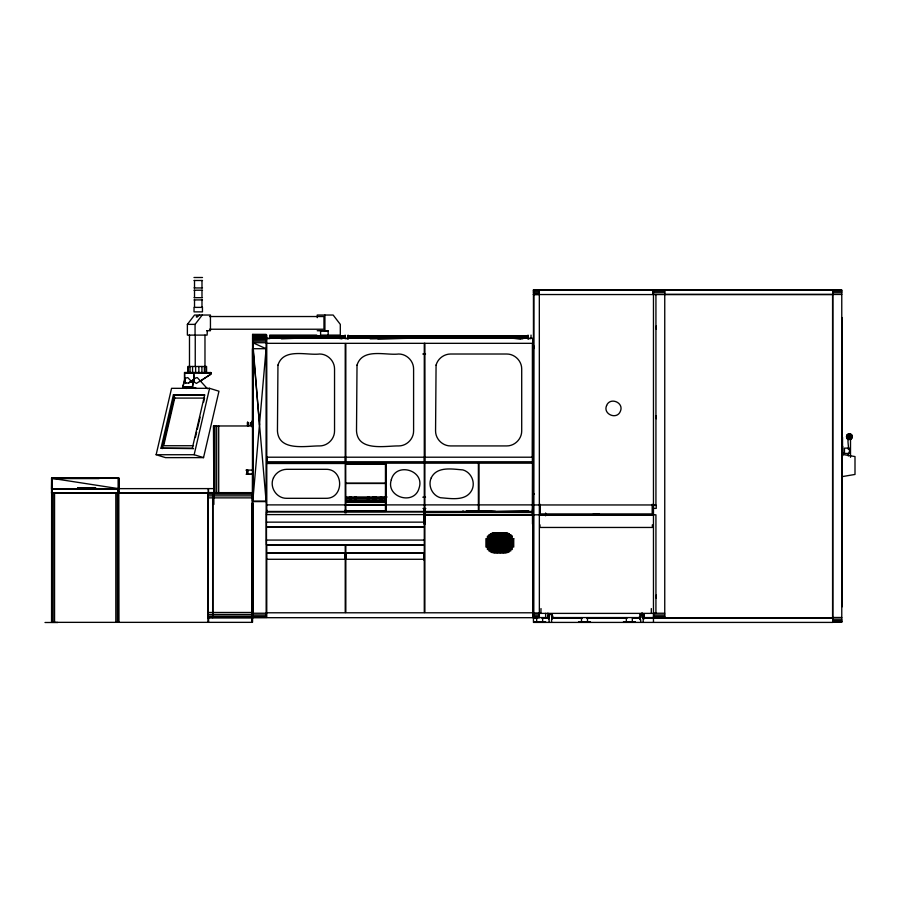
<?xml version="1.0" encoding="UTF-8"?>
<svg xmlns="http://www.w3.org/2000/svg" width="900" height="900" viewBox="0 0 900 900"><rect width="100%" height="100%" fill="white"/><g stroke="black" fill="none" stroke-linecap="round" stroke-linejoin="round"><path stroke-width="1.35" d="M246.96 472.185C247.252 468.405 246.78 476.595 247.016 470.723M252.416 539.404L252.405 622.35L51.559 622.35L51.637 478.147L118.811 478.282L118.89 622.35M252.416 549.866L252.405 622.35L252.416 503.021M252.596 425.632L252.562 501.142L266.096 501.142L266.096 334.395L252.562 334.395L252.562 501.176L253.013 348.705L266.096 501.142M252.562 422.156L252.787 342.72L266.096 348.705L252.799 501.142L252.787 342.72L259.515 424.924M266.096 348.705L252.562 348.705L252.945 501.142M253.013 348.705L252.754 422.156L252.787 334.395L252.787 501.142M317.689 336.218L269.707 335.835L288.574 336.049L288.574 337.793L269.707 336.803L335.745 336.713L345.173 335.902L269.775 335.846L269.707 337.838L345.173 337.961M315.709 335.891L316.744 336.15L296.089 336.15M348.019 339.199L348.019 337.736L438.064 336.713M539.325 289.98L539.359 617.715L533.385 617.715M118.811 488.88L118.665 478.136L51.637 478.147L51.559 488.88M551.801 618.615L551.543 614.43L548.944 614.52L548.865 619.133L548.483 618.097M643.421 618.615C641.633 601.121 639.079 631.406 640.17 614.137L643.748 614.137L643.748 619.144L643.421 618.097M316.744 336.082L316.744 335.093L269.775 335.093L269.775 338.625L266.794 338.625M548.483 618.615L549.146 614.137L548.55 614.734M640.091 618.986L640.766 614.137L640.17 614.734M643.433 618.941L643.455 614.734M643.421 618.986L643.455 618.03M247.489 472.815L247.455 471.375M350.381 500.4L349.819 501.3M51.863 489.195L52.155 488.599L52.155 493.076M248.265 423.776L248.366 423.034M199.71 381.555L210.769 374.186L210.634 372.476M193.792 372.476L194.141 381.926L196.38 383.423L210.96 374.186L211.286 373.219L210.96 372.566L184.477 372.476L184.477 380.441L185.771 383.029L188.55 383.029L194.085 379.339M548.483 618.986L547.909 613.091M247.579 424.395L247.579 425.925M462.623 511.088L463.14 512.359L463.669 511.088M528.829 511.088L528.3 512.359L527.895 510.761L495.72 511.537L466.267 510.75M532.789 356.152L532.316 514.395M51.637 489.195L52.155 488.599L51.559 489.195L118.811 489.195L118.215 488.599L118.406 493.223M156.139 454.736L171.562 388.327L209.565 388.316L218.959 391.219L203.535 457.627L165.532 457.639L156.139 454.736L194.153 454.725L203.535 457.627M161.01 448.234L173.407 394.819L204.705 394.819L192.308 448.223L161.01 448.234L193.556 448.616L192.308 448.223M162.259 448.627L174.656 395.213L204.604 395.201M203.591 402.176L204.547 398.093L174.735 398.093L163.676 445.736L193.477 445.725M186.345 388.519L182.599 387.36L185.051 378.326M186.739 388.192L182.869 387L185.231 378.326L187.74 377.55L193.421 383.535M182.869 387L192.184 387L194.558 378.326L197.246 377.55L207.439 388.744M182.599 387.36L192.285 387.36L194.558 378.326M195.379 437.558L196.639 432.113M197.28 429.39L200.115 417.15M194.153 454.725L209.565 388.316M532.429 512.134L425.104 511.909M547.808 616.534L548.674 614.385M551.801 618.806L551.835 614.734M848.104 434.07L848.644 439.447L847.159 438.683L846.405 436.702L847.159 434.734L849.398 433.822L851.636 434.734L852.39 436.702L850.691 439.346L850.117 439.447L850.691 434.07M850.691 439.346L851.985 437.76L851.636 436.849L849.398 435.938L847.159 436.849L846.81 437.76L848.104 439.065M247.669 425.036L247.523 422.516M846.81 437.76L846.81 435.645L847.901 434.88L850.894 434.88L851.985 435.645L850.117 439.447M552.139 618.03L552.127 615.004M548.561 615.004L548.55 618.03M247.523 425.284L247.523 422.077M247.185 471.386L246.971 473.355L246.814 471.308M848.644 433.957L848.104 435.409M850.646 438.041L848.104 438.007L848.104 439.346L849.398 439.594M848.273 449.269C849.364 447.795 845.73 434.97 850.511 438.559L850.511 457.301M850.511 438.559L849.96 439.245M247.579 423.686L247.669 422.426M848.644 439.447L849.398 433.822M196.594 315.832L196.38 317.002L197.044 317.126L199.631 315.034M551.824 619.133L552.881 616.534L552.015 614.385M463.669 511.83L462.623 511.83M528.829 511.83L495.72 512.359M848.644 437.625L849.398 435.938M51.964 478.282L54.551 478.282M52.087 489.06L51.964 622.35M51.863 489.341L51.559 493.223L208.328 493.223M118.519 489.195L118.215 488.599L118.89 493.099M345.848 511.459L345.701 463.039L385.605 463.343M385.459 463.343L385.459 511.459M651.308 612.821L651.308 608.569M541.001 608.569L540.934 612.754M533.565 345.499L533.678 345.656M207.349 330.728L207.09 335.104L187.38 335.104L187.38 324.371L194.535 315.034L210.442 315.034L210.442 330.728L206.595 330.728M195.064 335.104L195.064 324.371L202.219 315.034M551.993 618.986L552.139 614.137L548.55 614.137M213.84 488.599L51.604 488.678L51.705 478.136M252.112 421.92L252.562 421.256M252.562 426.814L252.562 426.15M51.559 478.282L118.665 478.136L51.559 478.282L118.766 488.678L118.665 478.136M211.196 372.848L205.942 372.96M643.421 619.144L644.332 617.535L644.153 615.094M850.837 438.559L851.985 437.76M193.894 379.339L188.55 383.029M533.903 290.194L533.678 617.715M847.159 434.734L848.104 434.351M850.646 439.065L851.636 438.683M643.961 617.715L832.579 617.715L832.579 294.604L533.385 294.536L539.359 292.748L533.385 292.748M315.45 335.891L307.44 336.049L317.689 335.812M316.744 335.801L317.689 335.902M842.299 476.595L855 474.446L855 456.559L842.299 454.41M329.929 336.15L316.879 336.049L318.994 335.824M212.659 493.031L51.559 493.076L51.863 478.586L99.067 478.586M339.559 335.835L345.173 335.88L335.745 336.049L335.745 337.793L345.173 336.971L335.745 336.713M321.12 335.925L316.879 336.026L319.005 336.285M316.879 336.026L320.647 335.835M345.848 463.106L385.605 463.039M281.407 338.85L307.44 337.793M247.196 470.272L246.127 470.16M339.559 335.959L344.43 336.229M335.43 336.15L343.688 335.936L269.707 335.835M339.716 335.936L343.688 335.835M345.173 335.902L335.745 336.049L345.173 336.285M377.831 338.85L438.064 337.781L370.181 338.85M59.029 493.076L51.637 493.099L53.134 493.076L53.055 622.35M533.385 294.536L539.359 294.457M51.637 493.099L54.551 493.076L54.551 622.35M425.104 512.426L532.485 512.179L425.104 512.325M84.442 487.845L77.715 487.991L95.647 487.991L88.92 487.845M118.89 493.223L208.328 493.099M598.961 514.204L593.37 514.226M193.984 277.504L202.5 277.504M193.984 280.485L202.5 280.485M193.984 287.955L202.5 287.955M533.452 289.946L832.804 289.924L832.804 622.406L533.452 622.418L533.452 289.946L841.77 289.98L841.77 622.204L832.579 622.058M193.984 290.205L202.5 290.205M533.385 290.317L539.438 289.98M653.467 290.317L664.751 290.317M832.804 290.317L841.77 290.317M533.385 291.285L539.359 291.285M653.467 291.285L664.751 291.285M832.804 291.285L841.77 291.285M653.467 292.748L664.751 292.748M832.804 292.748L841.77 292.748M664.751 294.379L832.804 294.379M832.804 294.457L841.77 294.457M194.029 297.675L202.455 297.675M194.029 299.914L202.455 299.914M209.486 316.53L323.966 316.53L323.966 329.231L209.486 329.231M187.38 324.371L195.064 324.371M317.239 330.728L328.016 330.728L328.286 335.104M320.332 330.728L328.286 331.076M252.787 334.62L266.096 334.642M252.562 334.822L266.096 334.868M252.787 335.363L266.096 335.363M252.787 335.588L266.096 335.588M348.019 335.846L528.109 335.846M348.019 336.06L528.109 336.06M252.787 336.566L266.096 336.566M252.787 336.791L266.096 336.791M348.019 336.679L528.109 336.679M348.019 337.736L528.109 337.736L505.598 336.713M252.562 338.243L266.096 338.243M266.76 338.276L532.789 338.276L532.789 342.731M252.787 338.468L266.096 338.468M252.787 338.647L266.096 338.647M528.03 338.625L531.023 338.625L531.023 335.093M266.096 338.85L252.562 338.951M252.787 339.817L266.096 339.66M252.787 341.213L266.096 341.134M252.562 342.72L266.096 342.72M533.452 347.287L533.565 346.084L533.678 348.784M422.786 354.015L425.543 354.015M185.771 383.029L184.669 380.441L184.669 372.848L193.612 372.848L193.95 381.926M211.095 373.219L184.669 372.848M250.92 422.764L252.112 422.764M250.92 424.035L252.112 424.035M251.921 425.97L213.48 425.97L213.885 504.439M841.77 437.332L842.524 437.332L842.524 456.019L841.77 456.019M842.974 452.858L844.459 452.858M266.76 457.211L345.229 457.211L345.229 343.327L266.76 343.327L266.794 511.459L345.251 511.459L345.229 463.489L266.76 463.489M424.879 457.211L532.564 457.211L532.564 462.454L425.104 462.454L424.879 343.327M266.985 461.993L345.004 461.993M346.05 461.993L424.058 461.993M424.957 461.993L532.564 461.993M532.789 463.039L478.98 463.039L478.98 511.459L532.789 511.459M345.701 463.635L385.605 463.635M345.848 463.882L385.459 463.882M345.848 464.119L385.459 464.119M247.433 470.093L252.562 470.093M246.893 470.171L246.33 470.093L247.196 470.16M246.127 474.21L247.196 473.771M345.848 483.221L385.459 483.221M345.848 483.48L385.459 483.48M51.637 488.891L118.733 488.891M212.659 492.626L208.013 492.626L207.877 617.715L212.659 617.715L212.659 492.626L207.877 492.637M252.27 617.715L212.906 617.715L212.906 492.626L213.885 492.626M212.906 492.637L252.27 492.637L252.27 622.35M212.906 493.031L252.27 493.031M533.61 493.673L534.352 493.673M533.61 493.897L534.352 493.897M207.877 494.168L212.659 494.168M212.906 494.168L252.27 494.168M207.877 495.866L212.659 495.866M212.906 495.866L252.27 495.866M345.848 497.115L385.459 497.115M349.819 497.261L351.011 497.261M422.786 497.183L425.543 497.183M345.848 497.531L385.459 497.531M207.877 497.869L212.659 497.869M212.906 497.869L252.27 497.869M345.848 497.846L385.459 497.846M345.848 498.026L385.459 498.015M345.848 498.173L385.459 498.173M349.819 498.274L351.011 498.274M345.848 498.488L385.459 498.488M349.819 498.679L351.011 498.679M345.848 498.904L385.459 498.904M349.819 499.05L351.011 499.05M354.892 499.05L356.085 499.05M367.594 499.05L368.798 499.05M372.983 499.05L374.175 499.05M375.075 499.05L376.267 499.05M380.452 499.05L381.645 499.05M349.819 499.5L351.011 499.5M354.892 499.5L356.085 499.5M367.594 499.5L368.798 499.5M372.983 499.5L374.175 499.5M375.075 499.5L376.267 499.5M380.452 499.5L381.645 499.5M349.819 499.95L351.011 499.95M354.892 499.95L356.085 499.95M367.594 499.95L368.798 499.95M372.983 499.95L374.175 499.95M375.075 499.95L376.267 499.95M380.452 499.95L381.645 499.95M345.848 500.546L385.459 500.546M355.522 500.4L356.085 500.85M367.594 500.85L368.798 500.85M372.983 500.85L374.175 500.85M375.075 500.85L376.267 500.85M380.452 500.85L381.645 500.85M345.848 501.075L385.459 501.075M367.594 501.3L368.798 501.3M372.983 501.3L374.175 501.3M375.075 501.3L376.267 501.3M380.452 501.3L381.645 501.3M345.848 501.457L385.459 501.593L345.848 501.671M345.848 501.896L385.459 501.896M345.848 502.189L385.605 502.346M345.701 504.585L385.605 504.585M345.701 504.731L385.605 504.731M266.76 504.889L345.229 504.889M345.701 504.866L385.605 504.934M386.179 504.889L424.282 504.889M424.879 504.889L478.384 504.889M478.98 504.889L532.789 504.889M533.385 504.956L655.931 504.956L655.931 294.536M423 508.466L425.812 508.466M345.701 510.863L385.605 510.863M345.701 511.166L385.605 511.166M345.701 511.38L385.605 511.38M345.701 511.459L385.605 511.459M425.104 512.134L532.485 512.134M425.104 512.505L532.485 512.505M593.393 514.035L598.961 514.102M266.468 514.597L424.282 514.597M533.385 514.822L655.931 514.822L655.931 613.384L533.385 613.384M539.955 515.115L652.342 515.115M266.468 522.146L424.282 522.146M424.282 526.849L266.468 526.849L266.468 511.909L424.282 511.909L424.282 612.788L345.825 612.788L345.825 545.231L424.282 545.231M424.282 527.299L266.468 527.299L266.468 544.793L424.282 544.793M266.468 540.079L424.282 540.079M345.229 552.712L266.76 552.712L266.76 545.231L345.229 545.231L345.229 612.788L266.76 612.788L266.76 559.283L345.229 559.283M345.825 552.712L424.282 552.712M345.825 559.283L424.282 559.283M207.877 612.484L212.659 612.484M212.906 612.484L252.27 612.484M252.562 613.238L266.164 613.238M533.385 613.238L539.359 613.238M653.467 613.238L664.751 613.238M207.877 614.486L212.659 614.486M212.906 614.486L252.27 614.486M252.562 614.947L266.164 614.947M533.385 614.947L539.359 614.947M653.467 614.947L664.751 614.947M207.877 616.185L212.659 616.185M212.906 616.185L252.27 616.185M252.562 616.41L266.164 616.41M533.385 616.41L539.359 616.41M653.467 616.41L664.751 616.41M208.013 617.186L212.659 617.186M212.906 617.186L251.82 617.186M207.877 617.321L212.659 617.321M212.906 617.321L252.27 617.321M252.562 617.377L266.164 617.377M533.385 617.377L539.359 617.377M653.467 617.377L664.751 617.377M832.804 617.49L841.77 617.49M208.013 617.591L212.659 617.591M212.906 617.591L251.82 617.591L251.82 503.449M533.678 617.569L548.438 617.569M552.6 617.569L640.834 617.569M643.635 617.569L665.798 617.569M541.856 617.715L548.842 617.715M551.644 617.715L582.413 617.715M586.609 617.715L627.176 617.715M632.779 617.715L639.765 617.715M533.452 617.94L536.254 617.962M541.856 617.94L548.842 617.962M551.644 617.962L582.413 617.94M586.609 617.962L627.176 617.94M632.779 617.94L639.765 617.962M640.462 618.03L639.72 616.534M642.566 617.94L832.804 617.94M832.804 619.211L841.77 619.211M832.804 620.663L841.77 620.663M832.804 621.641L841.77 621.641M832.804 621.979L841.77 621.866M45 622.496L57.814 622.496M478.8 512.235L532.485 512.325M425.104 514.89L532.485 515.048M290.554 336.15L269.707 336.127L288.574 336.713M118.665 478.204L115.819 478.282M468.731 510.761L495.72 511.537L469.924 510.761M522.81 338.861L505.598 337.781L520.796 338.873M384.469 496.676L387.056 497.014M335.745 337.793L341.944 338.873M849.398 439.346L848.273 438.559M192.184 387L196.054 388.192M192.285 387.36L196.031 388.519M173.407 394.819L174.656 395.213M174.735 398.093L175.354 398.295M248.018 470.284L248.018 470.891M851.636 434.734L850.14 433.957M847.159 438.683L848.104 439.346M95.625 487.991L77.861 487.991M191.43 381.454L193.23 383.535M118.282 478.136L118.406 622.35M848.104 438.007L846.81 435.645M643.702 614.486L643.151 614.137L643.748 614.734M552.082 614.486L551.543 614.137L552.139 614.734M640.17 618.548L639.416 616.534M117.248 493.076L117.315 622.35M841.961 596.903L842.299 606.735L842.299 452.317M252.562 348.705L252.596 421.436M849.454 448.774L849.454 452.801M848.273 453.285L848.273 455.963M842.67 446.332L842.67 455.231M842.299 317.554L842.299 448.099M664.751 289.98L664.751 617.94M656.235 326.07L656.235 329.051M656.235 415.733L656.235 418.725M656.235 595.08L656.235 598.061M653.467 289.924L653.467 617.715M653.467 617.94L653.467 622.406M652.939 290.002L652.939 294.457M652.342 524.824L652.342 527.456L539.955 527.456L539.955 524.824M652.196 504.27L652.196 513.923L540.113 513.923L540.113 504.27M643.196 615.173L643.196 617.141M643.196 619.729L643.196 622.058M640.721 615.173L640.721 617.141M640.721 619.729L640.721 622.058M632.317 617.569L632.317 622.058M626.344 617.569L626.344 622.058M587.486 617.569L587.486 622.058M581.501 617.569L581.501 622.058M551.587 615.173L551.587 617.141M551.587 619.729L551.587 622.058M549.113 615.173L549.113 617.141M549.113 619.729L549.113 622.058M545.636 513L545.636 515.801M545.636 613.361L545.636 617.569M542.644 617.569L542.644 622.058M539.809 504.923L539.809 514.733M536.67 617.569L536.67 622.058M532.789 349.909L532.789 343.327L345.825 343.327L345.825 457.211L424.282 457.211L424.282 343.327M532.789 613.238L532.789 617.692L266.76 617.692L266.76 613.238M532.485 508.905L532.485 524.07M532.395 343.327L532.395 457.211M528.03 335.093L528.109 339.199M483.086 336.06L483.086 337.781M425.104 508.905L425.104 524.07M424.058 457.211L424.058 462.454L346.05 462.454L346.05 457.211M424.058 508.905L424.058 524.07M424.058 560.329L424.058 553.309L345.892 553.309L345.892 558.923M381.645 501.593L381.645 496.811L380.452 496.811L380.452 501.593M376.267 501.593L376.267 496.811L375.075 496.811L375.075 501.593M374.175 501.593L374.175 496.811L372.983 496.811L372.983 501.593M368.798 501.593L368.798 496.811L367.594 496.811L367.594 501.593M356.085 501.593L356.085 496.811L354.892 496.811L354.892 501.593M351.011 501.593L351.011 496.811L349.819 496.811L349.819 501.593M348.098 335.093L348.098 338.625L345.105 338.625L345.105 335.093M346.05 510.244L346.05 512.955M345.004 457.211L345.004 462.454L266.985 462.454L266.985 457.211M345.004 510.244L345.004 512.955M345.004 558.923L345.004 553.309L266.839 553.309L266.839 558.923M324.923 315.034L324.923 330.728M320.603 331.076L320.603 335.104L340.301 335.104L340.301 324.371L333.146 315.034L317.239 315.034L317.239 317.655M266.985 510.244L266.985 512.955M266.794 335.093L266.76 342.731M253.237 421.043L253.237 427.016M253.013 502.999L253.013 617.715M252.416 422.989L252.416 424.946M252.112 421.043L252.112 427.016M250.92 422.55L250.92 425.52M248.614 422.46L248.614 425.599M248.456 423.9L248.456 426.037M247.781 471.251L247.781 473.197M218.711 425.97L218.711 493.223M216.709 425.97L216.709 493.223M215.021 425.97L215.021 493.223M213.885 425.97L213.885 493.223M208.485 488.599L208.485 493.076M208.328 488.599L208.328 622.35M206.572 372.476L206.572 366.491L187.886 366.491L187.886 372.476M206.01 366.491L206.01 372.476M204.975 335.104L204.975 366.491M204.39 366.491L204.39 372.476M201.982 280.485L201.982 287.955M201.982 290.205L201.982 297.675M201.982 299.914L201.982 307.384M201.904 366.491L201.904 372.476M198.855 366.491L198.855 372.476M195.615 366.491L195.615 372.476M195.244 335.104L195.244 366.491M194.513 280.485L194.513 287.955M194.513 290.205L194.513 297.675M194.513 299.914L194.513 307.384M192.566 366.491L192.566 372.476M190.08 366.491L190.08 372.476M189.484 335.104L189.484 366.491M188.46 366.491L188.46 372.476M118.519 478.586L118.519 493.076M115.819 493.076L115.819 622.35M208.463 616.725L208.463 622.35L208.463 616.736M277.954 365.096L277.447 430.976C278.685 451.822 306.281 445.781 319.59 445.928C327.589 445.973 334.586 438.975 334.541 430.976L334.541 368.955C334.586 360.956 327.589 353.959 319.59 354.015C306.574 355.624 283.545 347.591 277.954 365.096M357.019 365.096L356.512 430.976C357.739 451.822 385.346 445.781 398.655 445.928C406.654 445.973 413.651 438.975 413.595 430.976L413.595 368.955C413.651 360.956 406.654 353.959 398.655 354.015C385.639 355.624 362.599 347.591 357.019 365.096M436.072 365.096L435.566 430.976C435.521 438.975 442.519 445.973 450.517 445.928L506.767 445.928C514.766 445.973 521.764 438.975 521.707 430.976L521.707 368.955C521.764 360.956 514.766 353.959 506.767 354.015L450.517 354.015C443.902 354.049 437.827 358.718 436.072 365.096M391.32 479.723C385.436 497.396 414.54 505.935 419.141 487.901C425.025 470.228 395.921 461.689 391.32 479.723M849.825 450.787L849.127 453.521L844.459 453.397L844.459 448.166L849.127 448.043L849.825 450.787M606.589 405.551C602.707 414.281 616.961 420.188 620.393 411.277C624.262 402.548 610.02 396.641 606.589 405.551M273.488 477.787C269.055 486.923 276.525 498.544 286.673 498.308L325.676 498.308C344.284 498.971 344.284 468.652 325.676 469.316L286.673 469.316C281.093 469.418 275.895 472.759 273.488 477.787M431.269 477.787C427.657 485.516 432.169 495.394 440.381 497.723C450.923 498.499 466.245 501.593 471.994 489.836C475.605 482.108 471.094 472.23 462.892 469.901C452.351 469.125 437.017 466.031 431.269 477.787M52.02 493.099L53.134 493.076L52.02 493.099M252.112 425.306L250.92 425.351L252.112 425.306M202.455 307.384L194.029 307.384L194.029 311.873L202.455 311.873L202.455 307.384M424.282 463.039L386.179 463.039L386.179 511.459L424.282 511.459L424.282 463.039M478.384 463.039L424.879 463.039L424.879 511.459L478.384 511.459L478.384 463.039M252.562 474.277L247.421 474.277L252.562 474.277M351.011 500.276L349.819 500.276L351.011 500.4M356.085 500.276L354.892 500.276L356.085 500.4M368.798 500.276L367.594 500.276L368.798 500.4M374.175 500.276L372.983 500.276L374.175 500.4M376.267 500.276L375.075 500.276L376.267 500.4M381.645 500.276L380.452 500.276L381.645 500.4M266.164 501.593L252.562 501.593L252.562 617.715L266.164 617.715L266.164 501.593M656.235 505.406L653.242 505.406L653.242 508.399L656.235 508.399L656.235 505.406M532.71 515.048L424.879 515.048L424.879 612.788L532.71 612.788L532.71 515.048M495.799 532.676L494.899 532.676L494.899 553.005L495.799 553.005L495.799 532.676M497.295 532.676L496.395 532.676L496.395 553.005L497.295 553.005L497.295 532.676M498.78 532.676L497.891 532.676L497.891 553.005L498.78 553.005L498.78 532.676M500.276 532.676L499.387 532.676L499.387 553.005L500.276 553.005L500.276 532.676M501.772 532.676L500.873 532.676L500.873 553.005L501.772 553.005L501.772 532.676M503.269 532.676L502.369 532.676L502.369 553.005L503.269 553.005L503.269 532.676M504.765 532.676L503.865 532.676L503.865 553.005L504.765 553.005L504.765 532.676M494.303 532.8L493.402 532.8L493.402 552.892L494.303 552.892L494.303 532.8M506.261 532.8L505.361 532.8L505.361 552.892L506.261 552.892L506.261 532.8M492.806 533.149L491.906 533.149L491.906 552.533L492.806 552.533L492.806 533.149M507.757 533.149L506.858 533.149L506.858 552.533L507.757 552.533L507.757 533.149M491.31 533.779L490.421 533.779L490.421 551.914L491.31 551.914L491.31 533.779M509.243 533.779L508.354 533.779L508.354 551.914L509.243 551.914L509.243 533.779M489.814 534.735L488.925 534.735L488.925 550.946L489.814 550.946L489.814 534.735M510.739 534.735L509.85 534.735L509.85 550.946L510.739 550.946L510.739 534.735M488.329 536.186L487.429 536.186L487.429 549.495L488.329 549.495L488.329 536.186M512.235 536.186L511.335 536.186L511.335 549.495L512.235 549.495L512.235 536.186M486.832 538.661L485.933 538.661L485.933 547.031L486.832 547.031L486.832 538.661M513.731 538.661L512.831 538.661L512.831 547.031L513.731 547.031L513.731 538.661M545.636 622.058L533.678 622.204L545.636 622.058M590.467 622.058L578.52 622.204L590.467 622.058M635.31 622.058L623.351 622.204L635.31 622.058"/></g></svg>
